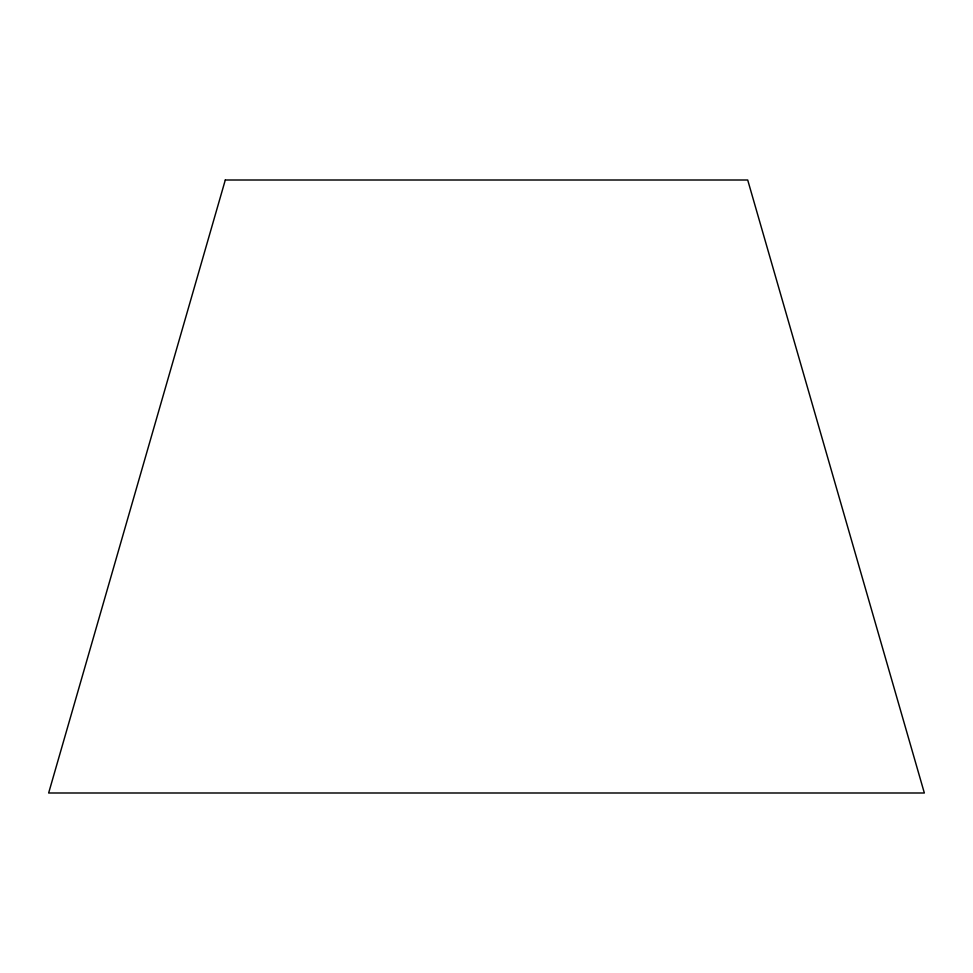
<?xml version="1.0" encoding="UTF-8"?>
<svg xmlns="http://www.w3.org/2000/svg" width="973" height="973" viewBox="0 0 973 973"><rect width="100%" height="100%" fill="white"/><g stroke="black" fill="none" stroke-linecap="round" stroke-linejoin="round"><path stroke-width="1.46" d="M225.298 180.005L48.65 792.995L924.35 792.995L747.702 180.005L225.298 180.005"/></g></svg>
